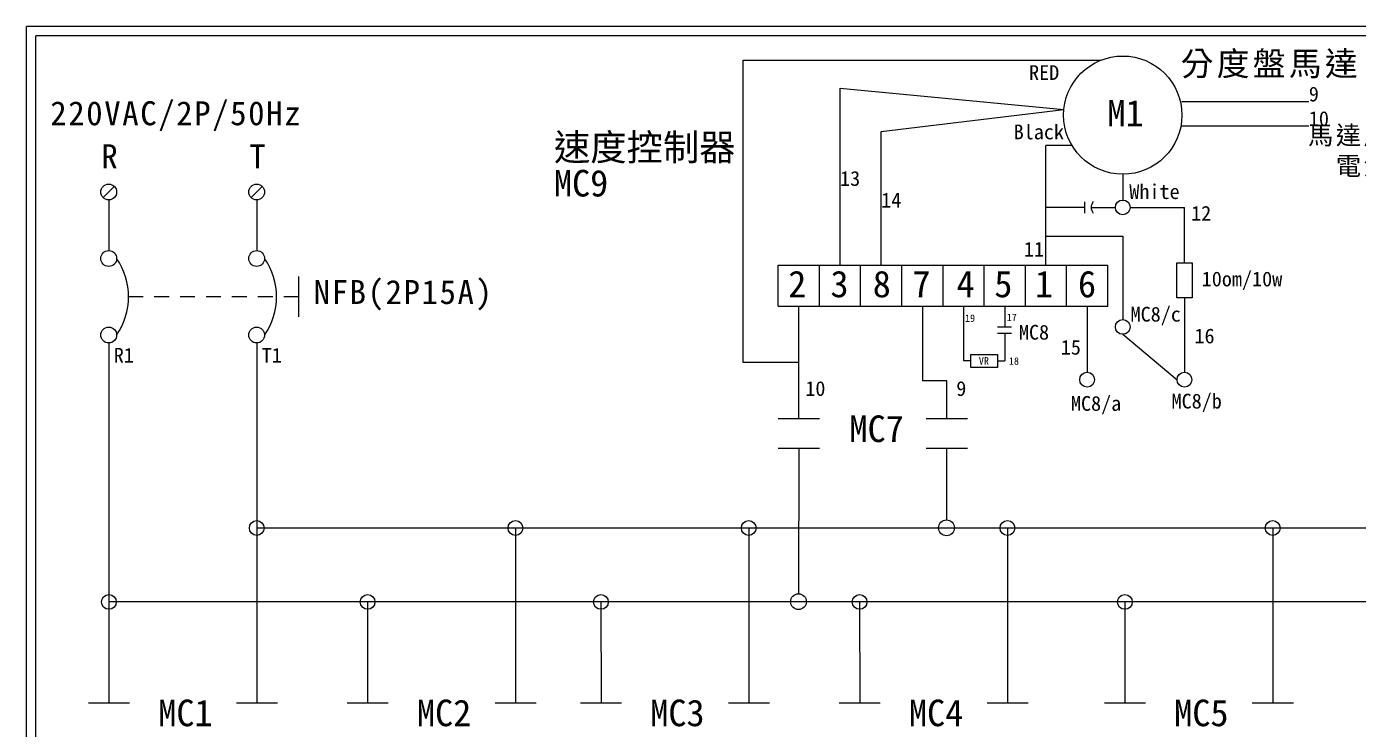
# Model space of a CAD drawing. Extents: x 10 to 297, y 3 to 207.
# Drawn here: x 10 to 190, y 111.9 to 207 of the extents above; entities that cross this region are included whole.
import ezdxf

# ---------------------------------------------------------------- set-up
doc = ezdxf.new("R2010")
doc.units = 0
doc.linetypes.add('HIDDEN9', pattern=[3.5, 2, -1.5])
doc.layers.get('0').update_dxf_attribs({"linetype": 'CONTINUOUS'})
doc.layers.add('圖框層', color=7, linetype='CONTINUOUS')
doc.layers.add('標尺寸層', color=3, linetype='CONTINUOUS')
doc.styles.add('STSL', font='KAIU.TTF')
doc.styles.add('標楷體', font='KAIU.TTF')

msp = doc.modelspace()

# ---------------------------------------------------------------- linework, layer by layer
for p, q in [((21.85, 185.35), (20.34, 183.83)), ((41.85, 185.35), (40.34, 183.83)), ((21.1, 164.1), (21.12, 129.12)), ((41.1, 164.1), (41.11, 139.12)), ((213.42, 139.12), (41.11, 139.12)), ((41.11, 139.12), (41.13, 115.47)), ((76.08, 139.12), (76.1, 115.47)), ((107.62, 139.12), (107.64, 115.47)), ((142.59, 139.12), (142.61, 115.47)), ((178.45, 139.12), (178.47, 115.47)), ((230.22, 129.12), (21.12, 129.12)), ((21.12, 129.12), (21.13, 115.47)), ((56.09, 129.12), (56.1, 115.47)), ((87.63, 129.12), (87.65, 115.47)), ((122.6, 129.12), (122.62, 115.47)), ((158.46, 129.12), (158.47, 115.47))]:
    msp.add_line(p, q)
at = {"color": 7, "linetype": 'HIDDEN9'}
msp.add_line((46.76, 170.41), (23.79, 170.41), dxfattribs=at)
for centre, radius in [((158.18, 194.99), 8), ((21.1, 184.59), 1.07), ((41.1, 184.59), 1.07), ((21.1, 175.59), 1.07), ((41.1, 175.59), 1.07), ((21.1, 165.23), 1.07), ((41.1, 165.23), 1.07), ((134.35, 139.15), 1.07), ((114.35, 129.15), 1.07)]:
    msp.add_circle(centre, radius)
at = {"color": 7}
for centre in [(14.74, 170.41), (34.74, 170.41)]:
    msp.add_arc(centre, 9.05, 325.1286, 34.8714, dxfattribs=at)
at = {"layer": '圖框層', "color": 7}
for p, q in [((297, 206.97), (10, 206.97)), ((10, 3), (10, 206.97)), ((295.75, 205.72), (11.25, 205.72)), ((11.25, 4.25), (11.25, 205.72))]:
    msp.add_line(p, q, dxfattribs=at)
at = {"layer": '標尺寸層', "color": 7}
for p, q in [((106.87, 161.52), (106.87, 202.43)), ((106.87, 202.43), (155.24, 202.43)), ((119.96, 174.7), (119.96, 198.63)), ((119.96, 198.63), (150.22, 195.75)), ((166.18, 196.84), (183.33, 196.84)), ((125.52, 192.76), (150.22, 195.75)), ((125.52, 174.7), (125.52, 192.76)), ((166.18, 193.52), (183.33, 193.52)), ((151.29, 190.9), (147.79, 190.9)), ((147.79, 174.7), (147.79, 190.9)), ((158.18, 186.99), (158.18, 183.5)), ((21.1, 183.52), (21.1, 176.66)), ((41.1, 183.52), (41.1, 176.66)), ((153.01, 182.5), (147.79, 182.5)), ((153.01, 183.28), (153.01, 181.71)), ((153.9, 182.5), (157.18, 182.5)), ((159.18, 182.5), (166.52, 182.5)), ((166.52, 175.02), (166.52, 182.5)), ((147.82, 178.61), (158.18, 178.61)), ((158.18, 178.61), (158.18, 167.33)), ((111.6, 169.13), (111.6, 174.7)), ((111.6, 174.7), (117.17, 174.7)), ((117.17, 169.13), (117.17, 174.7)), ((117.17, 169.13), (117.17, 174.7)), ((117.17, 174.7), (122.74, 174.7)), ((122.74, 169.13), (122.74, 174.7)), ((122.74, 169.13), (122.74, 174.7)), ((122.74, 174.7), (128.31, 174.7)), ((128.31, 169.13), (128.31, 174.7)), ((128.31, 169.13), (128.31, 174.7)), ((128.31, 174.7), (133.88, 174.7)), ((133.88, 169.13), (133.88, 174.7)), ((133.88, 169.13), (133.88, 174.7)), ((133.88, 174.7), (139.44, 174.7)), ((139.44, 169.13), (139.44, 174.7)), ((139.44, 169.13), (139.44, 174.7)), ((139.44, 174.7), (145.01, 174.7)), ((145.01, 169.13), (145.01, 174.7)), ((145.01, 169.13), (145.01, 174.7)), ((145.01, 174.7), (150.58, 174.7)), ((150.58, 169.13), (150.58, 174.7)), ((150.58, 169.13), (150.58, 174.7)), ((150.58, 174.7), (156.15, 174.7)), ((156.15, 169.13), (156.15, 174.7)), ((46.76, 173.14), (46.76, 167.68)), ((166.52, 170.25), (166.52, 160.19)), ((111.6, 169.13), (117.17, 169.13)), ((114.39, 153.92), (114.39, 169.13)), ((117.17, 169.13), (122.74, 169.13)), ((122.74, 169.13), (128.31, 169.13)), ((128.31, 169.13), (133.88, 169.13)), ((131.09, 169.13), (131.09, 159.04)), ((133.88, 169.13), (139.44, 169.13)), ((136.66, 169.13), (136.66, 161.72)), ((139.44, 169.13), (145.01, 169.13)), ((142.23, 169.13), (142.23, 166.33)), ((145.01, 169.13), (150.58, 169.13)), ((150.58, 169.13), (156.15, 169.13)), ((153.36, 169.13), (153.36, 160.19)), ((141.24, 166.33), (143.13, 166.33)), ((21.1, 164.16), (21.1, 164.1)), ((41.1, 164.16), (41.1, 164.1)), ((141.24, 165.5), (143.13, 165.5)), ((142.23, 165.5), (142.23, 161.72)), ((158.18, 165.33), (165.52, 159.19)), ((114.39, 161.52), (106.87, 161.52)), ((137.62, 161.72), (136.66, 161.72)), ((141.25, 161.72), (142.23, 161.72)), ((134.39, 159.04), (131.09, 159.04)), ((134.39, 153.92), (134.39, 159.04)), ((111.6, 153.92), (117.17, 153.92)), ((131.6, 153.92), (137.17, 153.92)), ((111.6, 149.94), (117.17, 149.94)), ((114.38, 149.94), (114.35, 130.22)), ((131.6, 149.94), (137.17, 149.94)), ((134.37, 149.94), (134.35, 140.22)), ((18.35, 115.47), (23.91, 115.47)), ((38.35, 115.47), (43.91, 115.47)), ((53.32, 115.47), (58.88, 115.47)), ((73.32, 115.47), (78.88, 115.47)), ((84.86, 115.47), (90.43, 115.47)), ((104.86, 115.47), (110.43, 115.47)), ((119.83, 115.47), (125.4, 115.47)), ((139.83, 115.47), (145.4, 115.47)), ((155.69, 115.47), (161.25, 115.47)), ((175.69, 115.47), (181.25, 115.47))]:
    msp.add_line(p, q, dxfattribs=at)
for points in [[(165.49, 175.02), (167.54, 175.02), (167.54, 170.25), (165.49, 170.25)], [(137.62, 162.59), (141.25, 162.59), (141.25, 160.85), (137.62, 160.85)]]:
    msp.add_lwpolyline(points, close=True, dxfattribs=at)
for centre in [(158.18, 182.5), (158.18, 166.33), (153.36, 159.19), (166.52, 159.19), (41.11, 139.12), (76.08, 139.12), (107.62, 139.12), (142.59, 139.12), (178.45, 139.12), (21.12, 129.12), (56.09, 129.12), (87.63, 129.12), (122.6, 129.12), (158.46, 129.12)]:
    msp.add_circle(centre, 1, dxfattribs=at)
msp.add_arc((155.09, 182.5), 1.19, 138.7324, 221.2676, dxfattribs=at)

# ---------------------------------------------------------------- texts
at = {"color": 0, "style": '標楷體'}
for s, insert, char_height, width, attachment_point in [('{\\T1.1;分度盤馬達}', (178.19, 203.58), 3.25, 23.8596, 2), ('\\pt6.5;{\\T1.1;220VAC/2P/50Hz}', (13.2, 196.87), 3.25, 35.213, 1), ('{\\T1.1;馬達風扇電源}', (190.73, 193.52), 2.5, 17.0736, 2), ('\\pt6.5;{\\T1.1;R}', (20.1, 191.05), 3.25, 2, 1), ('\\pt6.5;{\\T1.1;T}', (40.1, 191.05), 3.25, 2, 1), ('\\pt6.5;{\\T1.1;NFB(2P15A)}', (60.96, 172.68), 3.25, 24.6072, 2)]:
    msp.add_mtext(s, dxfattribs=dict(at, insert=insert, char_height=char_height, width=width, attachment_point=attachment_point))
at = {"layer": '圖框層', "color": 4, "style": 'STSL'}
for s, height, p in [('RED', 2, (145.51, 199.75)), ('9', 2, (183.33, 196.84)), ('M1', 3.6, (156.1, 193.46)), ('10', 2, (183.33, 193.52)), ('速度控制器', 3.6, (81.28, 188.84)), ('Black', 2, (143.43, 191.72)), ('MC9', 3.6, (81.28, 183.98)), ('13', 2, (119.96, 185.42)), ('White', 2, (159.06, 183.64)), ('14', 2, (125.52, 182.49)), ('12', 2, (167.42, 180.71)), ('11', 2, (144.81, 175.84)), ('2', 3.6, (112.95, 170.34)), ('3', 3.6, (118.66, 170.34)), ('8', 3.6, (124.38, 170.34)), ('7', 3.6, (129.74, 170.34)), ('4', 3.6, (135.69, 170.34)), ('5', 3.6, (140.81, 170.34)), ('1', 3.6, (146.29, 170.34)), ('6', 3.6, (152.12, 170.34)), ('10om/10w', 2, (168.85, 171.82)), ('19', 1, (136.85, 167.01)), ('17', 1, (142.49, 167.13)), ('MC8/c', 2, (159.23, 167.05)), ('MC8', 2, (144.14, 164.61)), ('16', 2, (167.87, 164.11)), ('15', 2, (149.8, 162.58)), ('R1', 2, (21.78, 161.49)), ('T1', 2, (41.78, 161.49)), ('VR', 1, (138.72, 161.24)), ('18', 1, (142.79, 161.22)), ('10', 2, (115.26, 156.99)), ('9', 2, (135.67, 156.99)), ('MC8/a', 2, (151.17, 154.98)), ('MC8/b', 2, (164.77, 155.29)), ('MC7', 3.6, (121.23, 150.75)), ('MC1', 3.6, (27.79, 112.3)), ('MC2', 3.6, (62.76, 112.3)), ('MC3', 3.6, (94.3, 112.3)), ('MC4', 3.6, (129.27, 112.3)), ('MC5', 3.6, (165.13, 112.3))]:
    msp.add_text(s, height=height, dxfattribs=at).set_placement(p)

doc.saveas('drawing.dxf')
